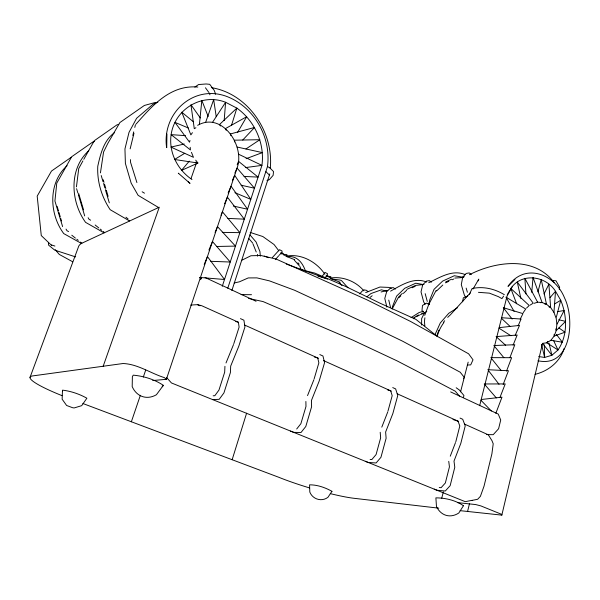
<?xml version="1.0" encoding="UTF-8"?>
<svg xmlns="http://www.w3.org/2000/svg" width="600" height="600" viewBox="0 0 600 600"><rect width="100%" height="100%" fill="white"/><g stroke="black" fill="none" stroke-linecap="round" stroke-linejoin="round"><path stroke-width="0.9" d="M197.632 125.317C222.173 111.33 245.317 146.085 237.067 168.097L166.373 379.305L152.715 380.543M421.59 325.043L421.65 318.593L424.403 313.028L426.772 311.4M166.928 134.01L166.725 147.623L166.507 146.767C162.165 112.703 194.07 83.797 227.28 96.653C254.587 107.385 271.485 137.782 267.442 166.65L227.79 288.165M554.175 334.343L554.145 336.082L550.898 340.275L546.765 342.803L542.535 343.358L501.825 515.13L460.118 510.66M286.86 256.62L286.905 254.632L284.093 254.355M270.233 168.51C274.065 132.285 248.108 93.57 211.35 87.637M224.94 366.315L224.67 372.233L218.962 390.075L214.83 395.707L213.165 395.798M462.615 301.8L463.312 297.847L467.775 295.942M550.058 297.585L555.518 291.285L560.715 300.255L556.088 318.188L553.942 312.36L555.518 291.285C545.865 275.737 521.648 272.31 510.817 288.465L516.63 303.75M224.167 120.57L225.608 102.285C201.57 92.722 174.75 109.365 171.127 134.64C168.54 152.28 177.472 169.725 192 179.565M531.743 292.343L533.04 277.447L542.085 302.535L546.465 304.237L550.635 307.56L553.942 312.36M330.66 278.108L330.803 276.585L328.043 276.315M392.115 308.91L392.618 306.218L396.645 296.055L404.79 288.248L415.748 283.207L423.592 284.58M199.417 124.26L201.84 100.448L208.163 116.46M429.053 304.433L429.69 300.03L434.055 289.305L442.665 281.077L454.327 275.737L463.507 277.35M76.44 186.885L78.742 168.51L82.912 160.898M281.67 254.048L282.082 251.025L279.502 249.675L272.288 257.67M100.433 172.89L103.575 151.988L107.738 143.565L119.873 122.558L144.36 105.458L155.085 102.532L157.86 102.315M559.268 289.485L559.635 287.183L555.967 280.778L551.355 280.365M189.968 140.43L189.54 142.208L174.983 122.392L188.333 127.988M132.833 135.45L133.703 131.88M134.79 127.425L135.442 124.755M130.148 148.86L133.972 133.238M467.55 511.53L469.553 503.385M479.647 405.713L507.053 295.972L512.13 286.957M463.493 397.207L463.935 395.49L459.338 389.993L456.188 387.757M455.805 441.772L459.81 425.985L458.018 421.162L452.978 419.513M441.743 498.18L443.347 491.873M460.575 391.808L468.165 362.13M564.18 348.382C560.16 361.688 548.362 371.175 535.065 374.332M537.938 291.885L541.222 279.465L546.465 304.237L544.725 303.975M387.967 411.127L392.19 395.685L390.69 390.84L387.555 389.857M314.16 378.795L318.87 362.843L317.73 357.975L314.377 356.993M232.147 459.72L246.593 413.205M326.7 276.48L327.548 273.75L325.02 272.43L321.945 276.66M231.465 125.445L236.865 108.113L225.608 102.285L212.647 122.137M233.82 343.65L239.108 327.105L238.38 322.237L201.667 305.7L197.52 304.665L190.68 305.048M231.877 290.52L269.79 173.865M222.278 286.29L261.938 165.375C264.923 143.483 254.798 120.892 236.865 108.113L219.428 124.613L220.635 125.993M131.363 421.763L140.37 395.287M143.295 377.115L145.71 370.043M191.002 178.635L196.103 163.935L197.888 163.012L195.72 160.17M478.192 280.868L478.793 279.127L473.033 289.035M103.177 366.24L159.278 207.202L81.87 243.21A59.422 17.407 20.5 0 0 78.338 247.222L30 377.46M205.748 122.01L213.667 99.645L216.233 116.692M424.732 315.368L428.775 304.388L436.162 290.362M200.64 279.69L201.263 278.032M509.947 357.562L514.808 344.715L493.845 345.525L503.873 357.69M506.52 371.085L511.635 357.69L490.815 357.653M495.84 413.295L501.99 397.17L481.23 399.51M450.263 456.188L455.482 442.62M503.145 384.502L508.44 370.755L487.8 369.705M237.195 164.767L238.522 161.34L258.09 177.097L244.072 176.438M500.002 397.327L505.23 383.918L484.237 383.97L496.29 397.897M381.795 427.14L387.735 411.982M307.53 395.61L313.897 379.68M513.105 345.15L517.17 335.04L496.072 336.6M226.013 362.955L233.542 344.52M224.603 203.798L227.355 197.115L244.298 219.15L227.873 218.407M221.025 215.205L222.435 211.8L239.873 232.657L222.3 232.38M204.225 264.382L207.442 256.59L224.513 279.495L199.77 277.44M215.055 232.44L217.485 226.605L235.462 246.097L216.413 246.472M208.928 250.042L212.483 241.538L230.243 262.02L210.788 261.322M228.15 192.915L231.015 186.18L247.56 209.22L233.295 206.04M469.327 294.517L472.065 288.57C483.135 286.058 494.76 288.825 504.33 294.69M518.168 325.748L521.085 319.028L501.728 317.745M515.19 335.317L519.525 325.418L499.215 327.63M234.885 173.017L237.067 168.097L254.452 188.19L241.163 185.227M232.373 180.435L234.653 175.305L250.792 199.358L234.885 192.653M435.12 334.358L440.287 322.965L448.778 313.282L457.342 307.853M520.237 319.147L522.96 313.62L503.303 307.688M544.043 293.947L548.88 284.197L550.635 307.56L548.94 306.84M503.64 296.085L501.923 298.627L498.308 296.61L489.412 293.153L478.463 292.327M392.243 308.82L398.572 297.053L402.315 293.4M463.507 378.728L464.272 377.355L460.185 372.21L402.615 341.197L358.913 320.123L294.562 290.243L269.558 280.905L256.89 277.882L248.243 277.928L239.423 281.812L234.127 282.96M83.79 159.322L94.312 140.692L116.993 124.852L118.755 124.335M507.27 294.765L509.933 290.04M237.54 132.495L246.712 116.708L225.3 128.685L226.2 130.252M325.462 277.388L326.362 276.067M523.185 312.712L525.713 309.038L505.942 297.12L514.102 311.4M192.428 132.667L190.868 134.873L181.762 112.177L193.305 121.733M163.358 385.342L156.405 394.748C146.865 400.312 136.553 396.645 132.195 386.603L132.375 376.657L133.252 375.15C143.828 376.155 154.507 379.38 163.358 385.342L162.195 386.737M547.845 341.362L546.765 342.803L558 349.995C567.908 335.46 567.263 316.028 560.715 300.255L554.43 304.072M296.685 428.993L300.885 423.697L305.978 406.463L305.88 401.467M359.76 293.91L362.077 291.15L364.058 289.853L366.728 290.392L367.935 291.788M189.285 161.115L181.493 170.392L196.995 163.477L195.667 162.172M275.317 259.635L278.61 255.892M470.467 292.718L450.293 314.933A38.19 32.37 -41.4 0 0 447.69 317.377M279.173 255.27L280.882 253.403M136.072 124.08C152.52 105.413 170.43 84.72 197.827 87.03M242.722 140.055L254.542 127.47L230.362 133.965L230.97 135.72M514.95 279.502L508.005 286.35C524.827 261.998 555.067 274.005 564.577 298.013C575.01 318.952 571.53 368.093 537.998 360.757M526.523 308.093L529.2 305.498L510.817 288.465M398.873 297.72L400.808 295.868M403.38 293.4L406.597 290.31M436.522 291.038L442.808 285.03M390.57 291.15C401.325 285.165 413.873 276.825 426.63 282.045M114.57 132.615C103.8 140.243 100.462 154.095 97.762 166.297C96.998 181.642 101.663 196.972 110.183 209.7L129.555 220.958M88.748 150.72C68.7 168.885 70.537 201.532 85.575 222.36L104.025 232.837M67.102 165.697C47.985 182.692 49.155 213.945 63.742 233.595L81.352 243.39M366.832 296.88L370.928 293.565L381.428 289.808L386.76 291.233M370.125 297.39L372.173 295.733M71.22 157.282L51.472 171.067L37.193 196.14L41.273 235.575L51.735 245.55M194.835 87.097L198.585 84.54L206.115 83.977L209.73 84.315L214.245 90.42L215.632 94.252M245.947 148.965L259.875 139.695L234.375 140.19L234.638 141.945M411.045 317.655L419.138 312.51L423.502 311.295M530.16 305.077L533.227 303.173L517.29 282.06L520.868 298.447M184.74 153.3L174.54 159.48L197.888 163.012M195.892 127.755L194.28 128.685L190.942 104.708L200.303 117.93M241.913 260.183L250.935 255.757L260.895 255.495L276.097 259.043L366.72 299.707L410.55 321.442L468.607 353.805L473.018 359.798L470.7 364.897L467.423 365.002M469.41 274.733C495.45 261.315 534.368 255.803 554.16 282.623M428.722 282.69C440.1 277.38 452.4 269.212 465.293 274.627M412.103 287.76L415.245 286.305M445.522 282.84L448.838 281.31M452.145 279.772L453.803 279M406.845 289.38L415.455 285.435L424.005 284.46M445.732 281.895L451.5 279.248M266.993 180.637L269.385 179.618L273.135 175.335L273.51 171.547L269.7 167.708L267.42 166.53M365.663 292.582L379.942 287.04L388.748 287.4L391.41 288.248M246.083 158.715L262.395 152.602L237.142 147.045M464.303 276.697L461.67 277.612L454.83 278.062M534.255 303.3L537.6 302.175L542.085 302.535L540.345 302.692M94.515 141.465L92.782 142.005L71.67 156.75L56.767 183.12L54.93 201.03L62.602 226.583M157.08 102.442L152.97 104.273L136.575 118.305L129.007 132.398L124.95 148.928L125.392 163.433L131.16 183.127L138.113 195.33L158.512 207.48M381.053 291.975L387.743 290.385M184.23 144.03L170.947 147.097L193.462 157.312L191.453 152.34M472.215 500.355L477.653 499.275L480.412 496.32L484.043 486.127L491.895 453.87L493.215 443.775L491.97 440.662L488.303 434.805L464.475 424.072M472.103 500.317L465.232 501.668L171.45 382.95L166.462 377.385M557.805 311.595L564.158 310.507L556.86 324.48L556.192 330.645L554.145 336.082L565.02 332.197L558.93 327.952M245.325 167.618L261.938 165.375L238.553 154.208M286.207 256.155C301.245 253.282 316.597 261.9 324.885 274.237M330.233 278.077C342.66 276.022 355.95 281.303 363.93 290.895M212.655 399.6L219.21 399.315L223.928 392.925L230.415 372.532L230.685 366.09L238.822 346.132L244.958 326.88L243.907 320.205L240.465 318.645M242.88 294.608L241.087 294.585L251.513 294.712M248.587 298.44L263.04 301.567L353.115 340.237L397.2 360.93L441.847 384.12L455.295 391.222L459.465 396.135M486.69 434.588L493.207 434.692L498.6 428.745L500.722 420.015L498.24 414.082L450.66 391.92M370.132 459.45L371.843 459.548L376.08 454.56L380.64 437.895L380.212 432.285M185.512 135.653L171.127 134.64L190.433 149.947L190.185 147.315M439.275 487.537L441.09 487.702L445.35 482.985L449.438 466.86L448.748 461.347M457.493 502.627L475.748 504.57L480.847 505.905L501.743 514.38L501.825 515.13M438.75 508.17L354.195 498.315A54.248 6.488 16.7 0 1 330.308 493.627M286.957 256.68C296.692 255.375 302.303 262.2 305.31 270.577M331.74 278.978L340.237 280.072L341.61 280.702L347.962 287.745M538.725 356.543L544.635 357.45L551.88 355.26L558 349.995L553.515 340.35M550.898 340.275L562.38 342.24L556.41 334.447M558.75 319.733L565.627 321.382L556.192 330.645L555.825 328.905M299.452 269.257L314.715 273.067L346.02 286.612L379.778 303.09L415.92 319.38L437.625 336.69M235.718 321.525L238.38 322.237M317.895 276.127L327.638 278.985L286.26 264.045M51.398 244.928L54.892 246.053M250.215 232.44L262.815 236.52L274.08 244.545L278.858 250.853M75.653 256.913L54.698 250.118L48.608 245.145L48.435 242.452M264.248 256.095L268.65 257.685M82.912 403.515L278.827 477.3A54.248 6.488 16.7 0 0 309.495 487.905M340.192 282.293L332.153 279.135L326.19 275.407M294.577 259.65L287.025 256.673L280.702 252.75M434.235 489.135L436.987 490.252L445.29 491.018L450.15 485.678L454.793 467.243L453.998 461.123L460.822 443.347L465.225 425.895L462.728 419.287L460.035 418.072M290.513 431.062L293.745 432.368L301.013 432.502L305.798 426.495L311.587 406.8L311.445 400.455L319.095 381.285L324.57 362.67L322.957 355.995L319.793 354.562M365.288 461.28L368.265 462.487L376.11 462.96L380.94 457.305L386.123 438.255L385.627 432.022L392.842 413.58L397.748 395.558L395.647 388.912L392.737 387.592M282.157 252.998L283.192 253.515L283.92 255.053M326.91 275.303L327.9 275.798M244.365 324.93L318.457 358.305M323.543 360.593L391.305 391.118M397.252 393.795L458.513 421.388M197.52 304.665L200.062 305.805M199.702 277.763L201.39 278.55M205.087 277.522L256.072 301.275M428.16 304.028L426.45 303.127L422.49 305.43L421.965 310.695L423.127 311.385M72.675 261.772L59.287 254.43L55.215 249.645M68.58 231.6L66.983 230.708L66.03 229.095M90.645 220.2L89.047 219.285L88.125 217.718M142.155 191.79L144.488 193.185M499.08 328.23L510.945 335.782M395.362 289.087L393.248 287.61L390.577 288.053L386.7 291.608L384.787 298.418L386.865 307.095M431.362 282.225L429.3 280.635L426.435 281.108L422.715 284.782L421.02 291.885L423.675 301.897L425.07 304.23M71.775 235.208L75.383 238.065M76.823 239.205L78.27 240.353M80.43 242.062L81.87 243.21M95.153 225L98.79 227.933M100.245 229.11L101.708 230.28M103.163 231.458L104.618 232.627M125.955 217.208L128.085 218.962M166.373 379.305L164.377 377.625C150.555 373.275 137.767 364.065 123.052 363.517L32.7 375.907A61.47 8.107 18.4 0 0 61.965 395.625M471.285 274.627L469.298 272.918L466.215 273.428L462.705 277.222L461.303 284.647L464.393 295.178L465.795 297.435M188.273 181.778L190.02 183.375L178.312 173.175L178.665 173.565M496.755 337.215L505.612 345.255M501.48 318.315L510.232 326.55M265.942 171.667L269.303 174.968M480.975 400.283L491.317 410.978M339.105 282.397L341.947 285.562M297.907 262.778L299.153 264.173M294.263 260.07L299.303 265.8M249.968 234.9L256.11 242.04L259.935 251.558L260.325 256.178M248.775 238.507L252.623 242.993M491.377 358.358L500.978 370.343M542.535 343.358L551.88 355.26L549.015 343.118M503.857 308.4L512.153 319.065M488.362 370.433L499.02 384.293M205.44 87.765L208.853 92.445M428.228 303.03L429.18 304.612M136.905 182.558L130.56 162.322L130.477 159.63M537.6 302.175L524.873 278.31L525.93 293.91M299.865 266.438L301.2 269.663M252.952 243.81L256.23 252.007M209.34 93.113L209.955 94.823M57.12 206.362L58.41 210.667M58.92 212.385L60.21 216.683M60.72 218.407L61.492 220.98M78.668 193.447L83.543 209.865M76.582 188.685L77.895 193.072M78.412 194.827L84.698 215.903M466.162 288.105L467.377 292.23M103.215 179.752L103.988 182.37M104.505 184.118L105.795 188.49M106.312 190.238L108.113 196.358M101.22 175.538L103.042 181.71M103.567 183.472L104.873 187.875M105.39 189.637L109.305 202.86M425.19 293.67L427.268 301.44M388.755 300.105L390.548 307.522M541.5 344.347L544.635 357.45L544.32 344.835M556.237 318.697L556.882 323.955M257.498 254.392L257.618 256.178M413.805 317.835A36.068 31.013 -39.4 0 1 418.507 315.007M421.755 313.515A36.068 31.013 -39.4 0 1 424.283 312.585M424.86 325.815A36.953 16.553 55.9 0 1 424.905 317.798M437.048 335.325A38.19 32.37 -41.4 0 1 438.945 330.135M443.595 322.163A38.19 32.37 -41.4 0 1 444.69 320.745M437.393 335.715A38.295 33.188 -39.8 0 1 443.918 322.507M413.37 318.728A36.157 31.74 -37.7 0 1 414.893 317.692M416.46 316.725A36.157 31.74 -37.7 0 1 419.678 315.015M420.487 314.64A36.157 31.74 -37.7 0 1 423.84 313.32M62.445 391.23L62.137 399.195L66.615 405.48L72.623 407.722L74.108 407.955L81.69 405.668L86.88 398.213C79.425 394.02 71.085 391.2 62.595 390.143L62.445 391.23M463.44 505.74L458.812 513.007C450.21 518.625 440.91 515.707 436.478 506.595L435.885 497.865C445.29 497.85 455.752 500.303 463.44 505.74M331.95 491.325L327.938 497.317C321.66 502.095 312.63 499.298 309.81 492.053L309.577 484.845C317.25 484.732 325.275 487.567 331.95 491.325"/></g></svg>
